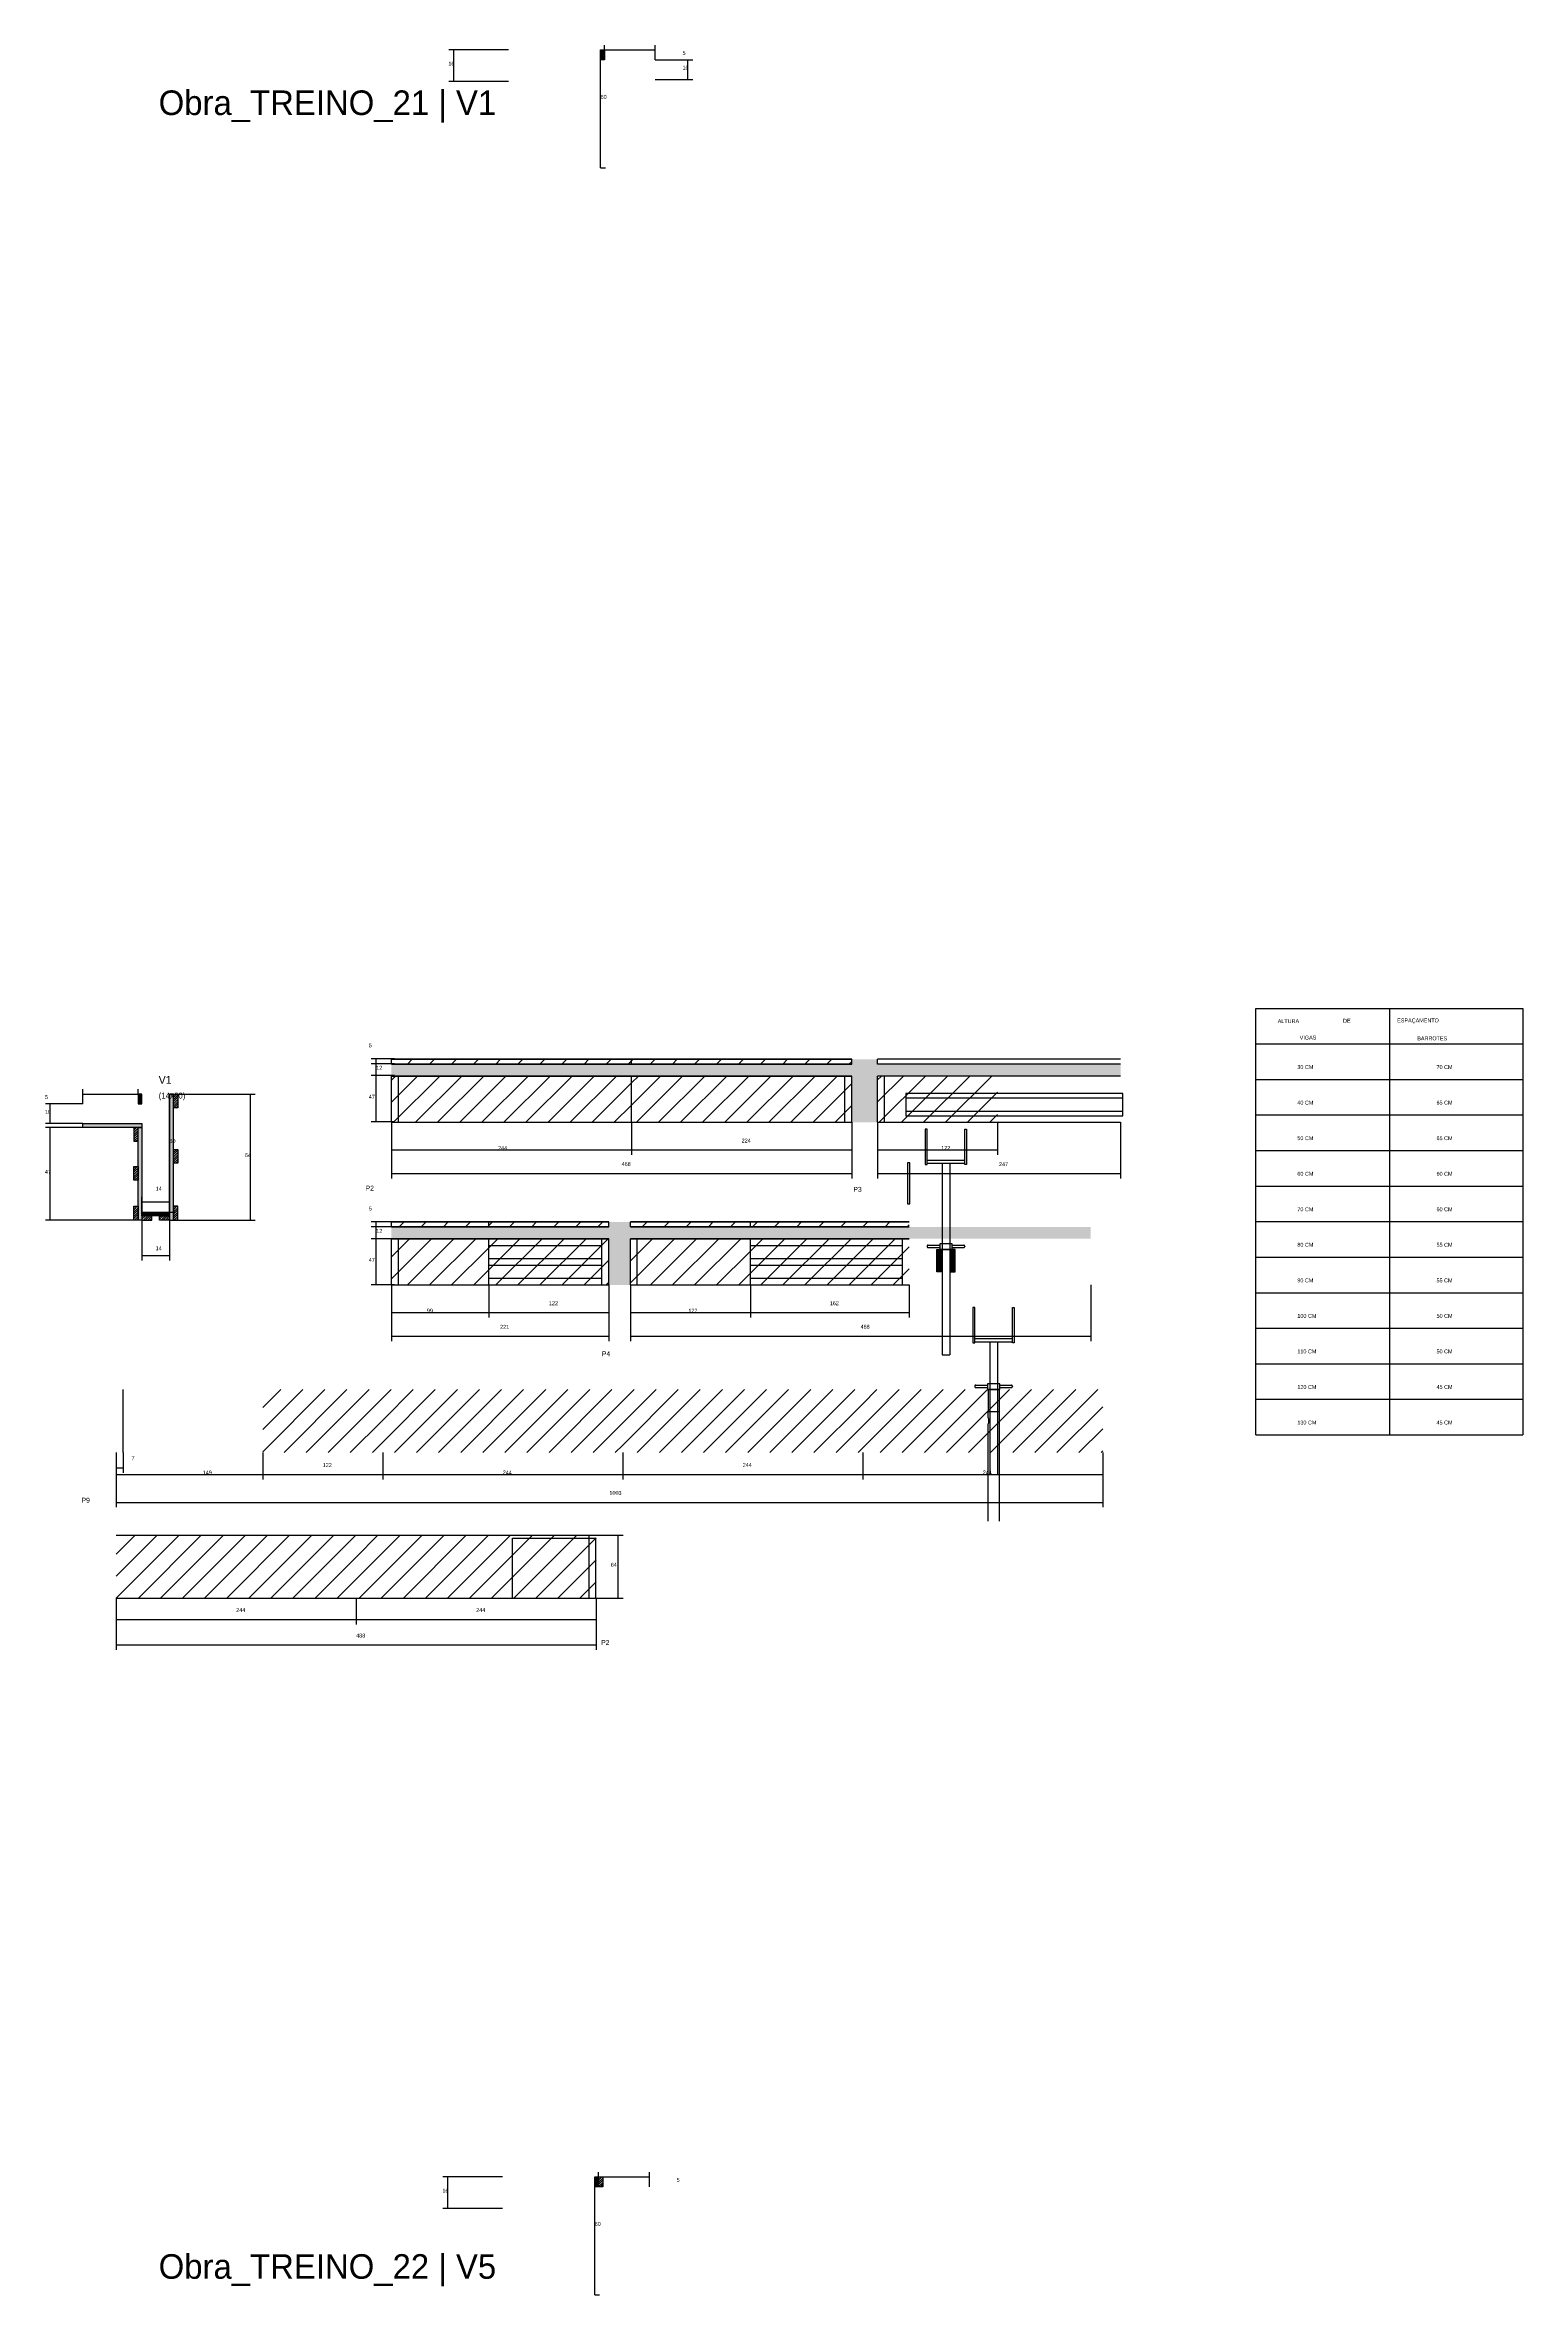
# Model space of a CAD drawing. Header units: metres. Extents: x -2848 to 22762, y -49062 to 1016.
# Drawn here: x 17484 to 18987, y -29826 to -27539 of the extents above; entities that cross this region are included whole.
import ezdxf

# ---------------------------------------------------------------- set-up
doc = ezdxf.new("R2010")
doc.units = ezdxf.units.M
for name, color, linetype in [('BARRA DE ANCORAGEM', 7, 'Continuous'), ('COTA', 4, 'Continuous'), ('Cota Seção (2x)', 4, 'Continuous'), ('Escoras', 2, 'Continuous'), ('Forcador', 251, 'Continuous'), ('GARFOS', 7, 'Continuous'), ('Hachura', 253, 'Continuous'), ('LABEL_ID', 3, 'Continuous'), ('Madeira', 126, 'Continuous'), ('NOMENCLATURA', 7, 'Continuous'), ('Painéis', 200, 'Continuous'), ('Perfil Metálico', 251, 'Continuous'), ('SARR_2.2x7', 40, 'Continuous'), ('Texto Seção', 7, 'Continuous')]:
    doc.layers.add(name, color=color, linetype=linetype)

msp = doc.modelspace()

# ---------------------------------------------------------------- hatches: boundary and pattern name
at = {"layer": 'COTA'}
h = msp.add_hatch(dxfattribs=at)
h.set_pattern_fill('AR-CONC', scale=0.03)
h.paths.add_polyline_path([(18304.7, -28634.1), (18330.9, -28634.1), (18330.9, -28587.1), (18577.9, -28587.1), (18577.9, -28575.1), (18330.9, -28575.1), (18330.9, -28570.1), (18304.7, -28570.1), (18304.7, -28575.1), (17836.7, -28575.1), (17836.7, -28587.1), (18304.7, -28587.1)])
h = msp.add_hatch(dxfattribs=at)
h.set_pattern_fill('AR-CONC', scale=0.03)
h.paths.add_polyline_path([(18057.7, -28799.5), (18079.6, -28799.5), (18079.6, -28752.5), (18363.1, -28752.5), (18547.6, -28752.5), (18547.6, -28740.5), (18363.1, -28740.5), (18079.6, -28740.5), (18079.6, -28735.5), (18057.7, -28735.5), (18057.7, -28740.5), (17836.7, -28740.5), (17836.7, -28752.5), (18057.7, -28752.5)])
at = {"layer": 'Hachura'}
h = msp.add_hatch(color=8, dxfattribs=at)
h.dxf.hatch_style = 1
h.paths.add_polyline_path([(18049.3, -27543.8), (18053.3, -27543.8), (18053.3, -27543.8), (18053.3, -27553.8), (18053.3, -27553.8), (18049.3, -27553.8), (18049.3, -27553.8), (18049.3, -27543.8)])
h = msp.add_hatch(dxfattribs=at)
h.set_pattern_fill('ANSI31', scale=5)
h.paths.add_polyline_path([(17836.7, -28570.1), (17836.7, -28575.1), (18080.7, -28575.1), (18080.7, -28570.1)])
h = msp.add_hatch(dxfattribs=at)
h.set_pattern_fill('ANSI31', scale=5)
h.paths.add_polyline_path([(18304.7, -28575.1), (18304.7, -28570.1), (18080.7, -28570.1), (18080.7, -28575.1)])
h = msp.add_hatch(dxfattribs=at)
h.set_pattern_fill('ANSI31', scale=5)
h.paths.add_polyline_path([(17836.7, -28587.1), (17836.7, -28634.1), (18080.7, -28634.1), (18080.7, -28587.1)])
h = msp.add_hatch(dxfattribs=at)
h.set_pattern_fill('ANSI31', scale=5)
h.paths.add_polyline_path([(18304.7, -28634.1), (18304.7, -28587.1), (18080.7, -28587.1), (18080.7, -28634.1)])
h = msp.add_hatch(dxfattribs=at)
h.set_pattern_fill('ANSI31', scale=5)
h.paths.add_polyline_path([(18330.9, -28587.1), (18330.9, -28634.1), (18452.9, -28634.1), (18452.9, -28587.1)])
h = msp.add_hatch(color=8, dxfattribs=at)
h.dxf.hatch_style = 1
h.paths.add_polyline_path([(17583, -28605.5), (17579, -28605.5), (17579, -28605.5), (17579, -28615.5), (17579, -28615.5), (17583, -28615.5), (17583, -28615.5), (17583, -28605.5)])
h = msp.add_hatch(color=8, dxfattribs=at)
h.dxf.hatch_style = 1
h.paths.add_polyline_path([(17615, -28605.5), (17611, -28605.5), (17611, -28605.5), (17611, -28733.5), (17611, -28733.5), (17615, -28733.5), (17615, -28733.5), (17615, -28605.5)])
h = msp.add_hatch(dxfattribs=at)
h.set_pattern_fill('ANSI31', scale=0.5)
h.paths.add_polyline_path([(17615, -28605.5), (17619.4, -28605.5), (17619.4, -28605.5), (17619.4, -28619.5), (17619.4, -28619.5), (17615, -28619.5), (17615, -28619.5), (17615, -28605.5)])
h = msp.add_hatch(color=8, dxfattribs=at)
h.dxf.hatch_style = 1
h.paths.add_polyline_path([(17523, -28639.5), (17523, -28635.5), (17523, -28635.5), (17583, -28635.5), (17583, -28635.5), (17583, -28639.5), (17583, -28639.5), (17523, -28639.5)])
h = msp.add_hatch(dxfattribs=at)
h.set_pattern_fill('ANSI31', scale=0.5)
h.paths.add_polyline_path([(17579, -28639.5), (17574.6, -28639.5), (17574.6, -28639.5), (17574.6, -28653.5), (17574.6, -28653.5), (17579, -28653.5), (17579, -28653.5), (17579, -28639.5)])
h = msp.add_hatch(color=8, dxfattribs=at)
h.dxf.hatch_style = 1
h.paths.add_polyline_path([(17579, -28639.5), (17583, -28639.5), (17583, -28639.5), (17583, -28733.5), (17583, -28733.5), (17579, -28733.5), (17579, -28733.5), (17579, -28639.5)])
h = msp.add_hatch(dxfattribs=at)
h.set_pattern_fill('ANSI31', scale=0.5)
h.paths.add_polyline_path([(17619.4, -28675.8), (17615, -28675.8), (17615, -28675.8), (17615, -28661.8), (17615, -28661.8), (17619.4, -28661.8), (17619.4, -28661.8), (17619.4, -28675.8)])
h = msp.add_hatch(dxfattribs=at)
h.set_pattern_fill('ANSI31', scale=0.5)
h.paths.add_polyline_path([(17579, -28693.1), (17574.6, -28693.1), (17574.6, -28693.1), (17574.6, -28679.1), (17574.6, -28679.1), (17579, -28679.1), (17579, -28679.1), (17579, -28693.1)])
h = msp.add_hatch(dxfattribs=at)
h.set_pattern_fill('ANSI31', scale=0.5)
h.paths.add_polyline_path([(17579, -28733.5), (17574.6, -28733.5), (17574.6, -28733.5), (17574.6, -28719.5), (17574.6, -28719.5), (17579, -28719.5), (17579, -28719.5), (17579, -28733.5)])
h = msp.add_hatch(color=8, dxfattribs=at)
h.dxf.hatch_style = 1
h.paths.add_polyline_path([(17583, -28729.1), (17583, -28725.5), (17583, -28725.5), (17611, -28725.5), (17611, -28725.5), (17611, -28729.1), (17611, -28729.1), (17583, -28729.1)])
h = msp.add_hatch(dxfattribs=at)
h.set_pattern_fill('ANSI31', scale=0.5)
h.paths.add_polyline_path([(17593, -28733.5), (17593, -28729.1), (17593, -28729.1), (17583, -28729.1), (17583, -28729.1), (17583, -28733.5), (17583, -28733.5), (17593, -28733.5)])
h = msp.add_hatch(dxfattribs=at)
h.set_pattern_fill('ANSI31', scale=0.5)
h.paths.add_polyline_path([(17601, -28733.5), (17601, -28729.1), (17601, -28729.1), (17611, -28729.1), (17611, -28729.1), (17611, -28733.5), (17611, -28733.5), (17601, -28733.5)])
h = msp.add_hatch(dxfattribs=at)
h.set_pattern_fill('ANSI31', scale=0.5)
h.paths.add_polyline_path([(17615, -28733.5), (17619.4, -28733.5), (17619.4, -28733.5), (17619.4, -28719.5), (17619.4, -28719.5), (17615, -28719.5), (17615, -28719.5), (17615, -28733.5)])
h = msp.add_hatch(dxfattribs=at)
h.set_pattern_fill('ANSI31', scale=5)
h.paths.add_polyline_path([(17935.7, -28740.5), (17935.7, -28735.5), (17836.7, -28735.5), (17836.7, -28740.5)])
h = msp.add_hatch(dxfattribs=at)
h.set_pattern_fill('ANSI31', scale=5)
h.paths.add_polyline_path([(17935.7, -28799.5), (17935.7, -28752.5), (17836.7, -28752.5), (17836.7, -28799.5)])
h = msp.add_hatch(dxfattribs=at)
h.set_pattern_fill('ANSI31', scale=5)
h.paths.add_polyline_path([(17935.7, -28735.5), (17935.7, -28740.5), (18057.7, -28740.5), (18057.7, -28735.5)])
h = msp.add_hatch(dxfattribs=at)
h.set_pattern_fill('ANSI31', scale=5)
h.paths.add_polyline_path([(17935.7, -28752.5), (17935.7, -28799.5), (18057.7, -28799.5), (18057.7, -28752.5)])
h = msp.add_hatch(dxfattribs=at)
h.set_pattern_fill('ANSI31', scale=5)
h.paths.add_polyline_path([(18201.6, -28740.5), (18201.6, -28735.5), (18079.6, -28735.5), (18079.6, -28740.5)])
h = msp.add_hatch(dxfattribs=at)
h.set_pattern_fill('ANSI31', scale=5)
h.paths.add_polyline_path([(18201.6, -28799.5), (18201.6, -28752.5), (18079.6, -28752.5), (18079.6, -28799.5)])
h = msp.add_hatch(dxfattribs=at)
h.set_pattern_fill('ANSI31', scale=5)
h.paths.add_polyline_path([(18363.1, -28740.5), (18363.1, -28735.5), (18201.6, -28735.5), (18201.6, -28740.5)])
h = msp.add_hatch(dxfattribs=at)
h.set_pattern_fill('ANSI31', scale=5)
h.paths.add_polyline_path([(18201.6, -28799.5), (18363.1, -28799.5), (18363.1, -28752.5), (18201.6, -28752.5)])
h = msp.add_hatch(dxfattribs=at)
h.set_pattern_fill('ANSI31', scale=5)
h.paths.add_polyline_path([(17705.8, -28905.9), (17705.8, -28969.9), (17827.8, -28969.9), (17827.8, -28905.9)])
h = msp.add_hatch(dxfattribs=at)
h.set_pattern_fill('ANSI31', scale=5)
h.paths.add_polyline_path([(17827.8, -28905.9), (17827.8, -28969.9), (18071.8, -28969.9), (18071.8, -28905.9)])
h = msp.add_hatch(dxfattribs=at)
h.set_pattern_fill('ANSI31', scale=5)
h.paths.add_polyline_path([(18071.8, -28905.9), (18071.8, -28969.9), (18315.8, -28969.9), (18315.8, -28905.9)])
h = msp.add_hatch(dxfattribs=at)
h.set_pattern_fill('ANSI31', scale=5)
h.paths.add_polyline_path([(18315.8, -28905.9), (18315.8, -28969.9), (18559.8, -28969.9), (18559.8, -28905.9)])
h = msp.add_hatch(dxfattribs=at)
h.set_pattern_fill('ANSI31', scale=5)
h.paths.add_polyline_path([(17800.8, -29118), (17800.8, -29054), (17556.8, -29054), (17556.8, -29118)])
h = msp.add_hatch(dxfattribs=at)
h.set_pattern_fill('ANSI31', scale=5)
h.paths.add_polyline_path([(18044.8, -29118), (18044.8, -29054), (17800.8, -29054), (17800.8, -29118)])
h = msp.add_hatch(color=8, dxfattribs=at)
h.dxf.hatch_style = 1
h.paths.add_polyline_path([(18043.3, -29706.5), (18047.3, -29706.5), (18047.3, -29706.5), (18047.3, -29716.5), (18047.3, -29716.5), (18043.3, -29716.5), (18043.3, -29716.5), (18043.3, -29706.5)])
h = msp.add_hatch(dxfattribs=at)
h.set_pattern_fill('ANSI31', scale=0.5)
h.paths.add_polyline_path([(18047.3, -29706.5), (18051.7, -29706.5), (18051.7, -29706.5), (18051.7, -29716.5), (18051.7, -29716.5), (18047.3, -29716.5), (18047.3, -29716.5), (18047.3, -29706.5)])
at = {"layer": 'Perfil Metálico'}
h = msp.add_hatch(color=8, dxfattribs=at)
h.dxf.hatch_style = 1
h.paths.add_polyline_path([(18391, -28786.2), (18395.5, -28786.2), (18395.5, -28763.4), (18391, -28763.4)])
h = msp.add_hatch(color=8, dxfattribs=at)
h.dxf.hatch_style = 1
h.paths.add_polyline_path([(18405.3, -28786.2), (18409.8, -28786.2), (18409.8, -28763.4), (18405.3, -28763.4)])

# ---------------------------------------------------------------- linework, layer by layer
at = {"layer": 'BARRA DE ANCORAGEM'}
msp.add_lwpolyline([(18363.6, -28717), (18363.6, -28675.4), (18361.2, -28675.4), (18361.2, -28717)], close=True, dxfattribs=at)
at = {"layer": 'COTA'}
for p, q in [((17955.7, -27543.8), (17895, -27543.8)), ((17900, -27575.8), (17900, -27543.8)), ((18053.3, -27543.8), (18053.3, -27538.8)), ((18053.3, -27543.8), (18104.9, -27543.8)), ((18104.9, -27553.8), (18104.9, -27538.8)), ((18104.9, -27553.8), (18143.1, -27553.8)), ((18138.1, -27573.8), (18138.1, -27553.8)), ((17955.7, -27575.8), (17895, -27575.8)), ((18104.9, -27573.8), (18143.1, -27573.8)), ((17839.9, -28569.7), (17816.2, -28569.7)), ((17821.2, -28574.7), (17821.2, -28569.7)), ((17839.9, -28574.7), (17816.2, -28574.7)), ((17839.9, -28574.7), (17816.2, -28574.7)), ((17839.9, -28586.7), (17816.2, -28586.7)), ((17839.9, -28586.7), (17816.2, -28586.7)), ((17821.2, -28586.7), (17821.2, -28574.7)), ((17821.2, -28633.7), (17821.2, -28586.7)), ((17523, -28615.5), (17484.8, -28615.5)), ((17489.8, -28635.5), (17489.8, -28615.5)), ((17523, -28615.5), (17523, -28600.5)), ((17523, -28605.5), (17579, -28605.5)), ((17579, -28605.5), (17579, -28600.5)), ((17615, -28605.5), (17698.2, -28605.5)), ((17693.2, -28733.5), (17693.2, -28605.5)), ((17523, -28635.5), (17484.8, -28635.5)), ((17523, -28639.5), (17484.8, -28639.5)), ((17489.8, -28733.5), (17489.8, -28639.5)), ((17839.9, -28633.7), (17816.2, -28633.7)), ((17836.7, -28634.1), (17836.7, -28667.3)), ((17836.7, -28634.1), (17836.7, -28691.2)), ((18080.7, -28634.1), (18080.7, -28667.3)), ((18080.7, -28634.1), (18080.7, -28667.3)), ((18304.7, -28634.1), (18304.7, -28667.3)), ((18304.7, -28634.1), (18304.7, -28691.2)), ((18330.9, -28634.1), (18330.9, -28667.3)), ((18330.9, -28634.1), (18330.9, -28691.2)), ((18452.9, -28634.1), (18452.9, -28667.3)), ((18577.9, -28634.1), (18577.9, -28691.2)), ((17836.7, -28662.3), (18080.7, -28662.3)), ((18080.7, -28662.3), (18304.7, -28662.3)), ((18330.9, -28662.3), (18452.9, -28662.3)), ((17836.7, -28686.2), (18304.7, -28686.2)), ((18330.9, -28686.2), (18577.9, -28686.2)), ((17574.6, -28733.5), (17484.8, -28733.5)), ((17583, -28733.5), (17583, -28774.7)), ((17611, -28733.5), (17611, -28774.7)), ((17619.4, -28733.5), (17698.2, -28733.5)), ((17839.9, -28735.5), (17816.2, -28735.5)), ((17839.9, -28740.5), (17816.2, -28740.5)), ((17839.9, -28740.5), (17816.2, -28740.5)), ((17839.9, -28752.5), (17816.2, -28752.5)), ((17839.9, -28752.5), (17816.2, -28752.5)), ((17821.2, -28740.5), (17821.2, -28735.5)), ((17821.2, -28752.5), (17821.2, -28740.5)), ((17821.2, -28799.5), (17821.2, -28752.5)), ((17583, -28769.7), (17611, -28769.7)), ((17839.9, -28799.5), (17816.2, -28799.5)), ((17836.7, -28799.5), (17836.7, -28832.7)), ((17836.7, -28799.5), (17836.7, -28856.6)), ((17935.7, -28799.5), (17935.7, -28832.7)), ((17935.7, -28799.5), (17935.7, -28832.7)), ((18057.7, -28799.5), (18057.7, -28832.7)), ((18057.7, -28799.5), (18057.7, -28856.6)), ((18079.6, -28799.5), (18079.6, -28832.7)), ((18079.6, -28799.5), (18079.6, -28856.6)), ((18201.6, -28799.5), (18201.6, -28832.7)), ((18201.6, -28799.5), (18201.6, -28832.7)), ((18363.1, -28799.5), (18363.1, -28832.7)), ((18547.6, -28799.5), (18547.6, -28856.6)), ((17836.7, -28827.7), (17935.7, -28827.7)), ((17935.7, -28827.7), (18057.7, -28827.7)), ((18079.6, -28827.7), (18201.6, -28827.7)), ((18201.6, -28827.7), (18363.1, -28827.7)), ((17836.7, -28851.6), (18057.7, -28851.6)), ((18079.6, -28851.6), (18547.6, -28851.6)), ((17556.8, -28969.9), (17556.8, -28997.2)), ((17556.8, -28969.9), (17556.8, -29025.6)), ((17556.8, -28969.9), (17556.8, -28990.4)), ((17563.8, -28969.9), (17563.8, -28990.4)), ((17705.8, -28969.9), (17705.8, -28997.2)), ((17705.8, -28969.9), (17705.8, -28997.2)), ((17827.8, -28969.9), (17827.8, -28997.2)), ((17827.8, -28969.9), (17827.8, -28997.2)), ((18071.8, -28969.9), (18071.8, -28997.2)), ((18071.8, -28969.9), (18071.8, -28997.2)), ((18315.8, -28969.9), (18315.8, -28997.2)), ((18315.8, -28969.9), (18315.8, -28997.2)), ((18559.8, -28969.9), (18559.8, -28997.2)), ((18559.8, -28969.9), (18559.8, -29025.6)), ((17556.8, -28985.4), (17563.8, -28985.4)), ((17556.8, -28992.2), (17705.8, -28992.2)), ((17705.8, -28992.2), (17827.8, -28992.2)), ((17827.8, -28992.2), (18071.8, -28992.2)), ((18071.8, -28992.2), (18315.8, -28992.2)), ((18315.8, -28992.2), (18559.8, -28992.2)), ((17556.8, -29020.6), (18559.8, -29020.6)), ((18044.8, -29054), (18072.2, -29054)), ((18067.2, -29118), (18067.2, -29054)), ((17556.8, -29118), (17556.8, -29144.7)), ((17556.8, -29118), (17556.8, -29170.6)), ((17800.8, -29118), (17800.8, -29144.7)), ((17800.8, -29118), (17800.8, -29144.7)), ((18044.8, -29118), (18044.8, -29144.7)), ((18044.8, -29118), (18072.2, -29118)), ((18044.8, -29118), (18044.8, -29170.6)), ((17556.8, -29139.7), (17800.8, -29139.7)), ((17800.8, -29139.7), (18044.8, -29139.7)), ((17556.8, -29165.6), (18044.8, -29165.6)), ((17949.7, -29706.5), (17889, -29706.5)), ((17894, -29738.5), (17894, -29706.5)), ((18047.3, -29706.5), (18047.3, -29701.5)), ((18047.3, -29706.5), (18098.9, -29706.5)), ((18098.9, -29716.5), (18098.9, -29701.5)), ((17949.7, -29738.5), (17889, -29738.5))]:
    msp.add_line(p, q, dxfattribs=at)
at = {"layer": 'Cota Seção (2x)'}
for p, q in [((18049.3, -27663.8), (18049.3, -27543.8)), ((18049.3, -27543.8), (18054.3, -27543.8)), ((18049.3, -27663.8), (18054.3, -27663.8)), ((17611, -28725.5), (17611, -28605.5)), ((17611, -28605.5), (17616, -28605.5)), ((17583, -28725.5), (17583, -28710.1)), ((17611, -28725.5), (17611, -28710.1)), ((17583, -28715.1), (17611, -28715.1)), ((17611, -28725.5), (17616, -28725.5)), ((18043.3, -29826.5), (18043.3, -29706.5)), ((18043.3, -29706.5), (18048.3, -29706.5)), ((18043.3, -29826.5), (18048.3, -29826.5))]:
    msp.add_line(p, q, dxfattribs=at)
at = {"layer": 'Escoras'}
for p, q in [((18406, -28763.4), (18394.8, -28763.4)), ((18454.5, -28905.8), (18443.2, -28905.8)), ((18443.2, -28905.8), (18443.2, -28928.3)), ((18454.5, -28905.8), (18454.5, -29039.8)), ((18443.2, -28928.3), (18454.5, -28928.3)), ((18443.2, -28933.9), (18443.2, -28928.3)), ((18443.5, -28934.5), (18443.2, -28933.9)), ((18443.7, -28935.1), (18443.5, -28934.5)), ((18443.9, -28935.7), (18443.7, -28935.1)), ((18444, -28936.4), (18443.9, -28935.7)), ((18443.9, -28939.7), (18444, -28939)), ((18444.1, -28937), (18444, -28936.4)), ((18444, -28939), (18444.1, -28938.4)), ((18444.1, -28937.7), (18444.1, -28937)), ((18444.1, -28938.4), (18444.1, -28937.7)), ((18443.2, -28941.5), (18443.5, -28940.9)), ((18443.2, -29039.8), (18443.2, -28941.5)), ((18443.5, -28940.9), (18443.7, -28940.3)), ((18443.7, -28940.3), (18443.9, -28939.7))]:
    msp.add_line(p, q, dxfattribs=at)
at = {"layer": 'Forcador'}
for p, q in [((18381.3, -28672.5), (18419.5, -28672.5)), ((18381.3, -28675.7), (18419.5, -28675.7)), ((18396.5, -28675.7), (18396.5, -28786.2)), ((18404.3, -28675.7), (18404.3, -28786.2)), ((18381.4, -28759.5), (18381.3, -28759.6)), ((18381.3, -28759.6), (18381.3, -28759.8)), ((18381.3, -28759.8), (18381.3, -28759.9)), ((18381.3, -28759.9), (18381.3, -28760)), ((18381.3, -28760), (18381.3, -28760.5)), ((18381.3, -28760.5), (18381.3, -28760.6)), ((18381.3, -28760.6), (18381.3, -28760.7)), ((18381.3, -28760.7), (18381.3, -28760.9)), ((18381.3, -28760.9), (18381.4, -28761)), ((18381.5, -28759.4), (18381.4, -28759.5)), ((18381.4, -28761), (18381.5, -28761.1)), ((18381.6, -28759.3), (18381.5, -28759.4)), ((18381.5, -28761.1), (18381.6, -28761.2)), ((18381.7, -28759.2), (18381.6, -28759.3)), ((18381.6, -28761.2), (18381.7, -28761.3)), ((18381.8, -28759.1), (18381.7, -28759.2)), ((18381.7, -28761.3), (18381.8, -28761.4)), ((18381.9, -28759.1), (18381.8, -28759.1)), ((18381.8, -28761.4), (18381.9, -28761.4)), ((18382, -28759), (18381.9, -28759.1)), ((18381.9, -28761.4), (18382, -28761.5)), ((18382.1, -28759), (18382, -28759)), ((18382, -28761.5), (18382.1, -28761.5)), ((18382.3, -28759), (18382.1, -28759)), ((18382.1, -28761.5), (18382.3, -28761.5)), ((18382.3, -28759), (18394.1, -28759)), ((18382.3, -28761.5), (18394.1, -28761.5)), ((18406.7, -28759), (18418.5, -28759)), ((18406.7, -28761.5), (18418.5, -28761.5)), ((18418.6, -28759), (18418.5, -28759)), ((18418.5, -28761.5), (18418.6, -28761.5)), ((18418.8, -28759), (18418.6, -28759)), ((18418.6, -28761.5), (18418.8, -28761.5)), ((18418.9, -28759.1), (18418.8, -28759)), ((18418.8, -28761.5), (18418.9, -28761.4)), ((18419, -28759.1), (18418.9, -28759.1)), ((18418.9, -28761.4), (18419, -28761.4)), ((18419.1, -28759.2), (18419, -28759.1)), ((18419, -28761.4), (18419.1, -28761.3)), ((18419.2, -28759.3), (18419.1, -28759.2)), ((18419.1, -28761.3), (18419.2, -28761.2)), ((18419.3, -28759.4), (18419.2, -28759.3)), ((18419.2, -28761.2), (18419.3, -28761.1)), ((18419.4, -28759.5), (18419.3, -28759.4)), ((18419.3, -28761.1), (18419.4, -28761)), ((18419.4, -28759.6), (18419.4, -28759.5)), ((18419.5, -28759.8), (18419.4, -28759.6)), ((18419.4, -28760.9), (18419.5, -28760.7)), ((18419.4, -28761), (18419.4, -28760.9)), ((18419.5, -28759.9), (18419.5, -28759.8)), ((18419.5, -28760), (18419.5, -28759.9)), ((18419.5, -28760), (18419.5, -28760.5)), ((18419.5, -28760.6), (18419.5, -28760.5)), ((18419.5, -28760.7), (18419.5, -28760.6)), ((18396.5, -28786.2), (18396.5, -28809)), ((18404.3, -28786.2), (18404.3, -28809)), ((18396.5, -28809), (18396.5, -28870.7)), ((18404.3, -28809), (18404.3, -28870.7)), ((18396.5, -28870.7), (18404.3, -28870.7)), ((18429.7, -28854), (18468, -28854)), ((18429.7, -28857.2), (18468, -28857.2)), ((18444.9, -28857.2), (18444.9, -28992.2)), ((18452.8, -28857.2), (18452.8, -28992.2)), ((18429.8, -28902.1), (18429.7, -28902.2)), ((18429.7, -28902.2), (18429.7, -28902.4)), ((18429.7, -28902.4), (18429.7, -28902.8)), ((18429.7, -28902.8), (18429.7, -28903)), ((18429.7, -28903), (18429.8, -28903.1)), ((18429.9, -28901.9), (18429.8, -28902)), ((18429.8, -28902), (18429.8, -28902.1)), ((18429.8, -28903.1), (18429.8, -28903.2)), ((18429.8, -28903.2), (18429.9, -28903.3)), ((18430, -28901.7), (18429.9, -28901.8)), ((18429.9, -28901.8), (18429.9, -28901.9)), ((18429.9, -28903.3), (18429.9, -28903.4)), ((18429.9, -28903.4), (18430, -28903.5)), ((18430.1, -28901.6), (18430, -28901.7)), ((18430, -28903.5), (18430.1, -28903.6)), ((18430.2, -28901.5), (18430.1, -28901.6)), ((18430.1, -28903.6), (18430.2, -28903.7)), ((18430.3, -28901.4), (18430.2, -28901.5)), ((18430.2, -28903.7), (18430.3, -28903.8)), ((18430.5, -28901.4), (18430.3, -28901.4)), ((18430.3, -28903.8), (18430.5, -28903.8)), ((18430.6, -28901.4), (18430.5, -28901.4)), ((18430.5, -28903.8), (18430.6, -28903.8)), ((18430.7, -28901.4), (18430.6, -28901.4)), ((18430.6, -28903.8), (18430.7, -28903.8)), ((18430.7, -28901.4), (18442.5, -28901.4)), ((18430.7, -28903.8), (18442.5, -28903.8)), ((18455.1, -28901.4), (18467, -28901.4)), ((18455.1, -28903.8), (18467, -28903.8)), ((18467.1, -28901.4), (18467, -28901.4)), ((18467, -28903.8), (18467.1, -28903.8)), ((18467.2, -28901.4), (18467.1, -28901.4)), ((18467.1, -28903.8), (18467.2, -28903.8)), ((18467.3, -28901.4), (18467.2, -28901.4)), ((18467.2, -28903.8), (18467.3, -28903.8)), ((18467.5, -28901.5), (18467.3, -28901.4)), ((18467.3, -28903.8), (18467.5, -28903.7)), ((18467.6, -28901.6), (18467.5, -28901.5)), ((18467.5, -28903.7), (18467.6, -28903.6)), ((18467.7, -28901.7), (18467.6, -28901.6)), ((18467.6, -28903.6), (18467.7, -28903.5)), ((18467.8, -28901.8), (18467.7, -28901.7)), ((18467.7, -28903.5), (18467.8, -28903.4)), ((18467.8, -28901.9), (18467.8, -28901.8)), ((18467.9, -28902), (18467.8, -28901.9)), ((18467.8, -28903.3), (18467.9, -28903.2)), ((18467.8, -28903.4), (18467.8, -28903.3)), ((18467.9, -28902.1), (18467.9, -28902)), ((18468, -28902.2), (18467.9, -28902.1)), ((18467.9, -28903.1), (18468, -28903)), ((18467.9, -28903.2), (18467.9, -28903.1)), ((18468, -28902.4), (18468, -28902.2)), ((18468, -28902.4), (18468, -28902.8)), ((18468, -28903), (18468, -28902.8)), ((18444.9, -28992.2), (18452.8, -28992.2))]:
    msp.add_line(p, q, dxfattribs=at)
for points in [[(18379.4, -28641), (18379.4, -28677), (18381.3, -28677), (18381.3, -28641)], [(18421.4, -28641), (18421.4, -28677), (18419.5, -28677), (18419.5, -28641)], [(18394.1, -28757.6), (18394.1, -28763.4), (18406.7, -28763.4), (18406.7, -28757.6)], [(18427.8, -28822.5), (18427.8, -28858.5), (18429.7, -28858.5), (18429.7, -28822.5)], [(18469.9, -28822.5), (18469.9, -28858.5), (18468, -28858.5), (18468, -28822.5)], [(18442.5, -28899.9), (18442.5, -28905.8), (18455.1, -28905.8), (18455.1, -28899.9)]]:
    msp.add_lwpolyline(points, close=True, dxfattribs=at)
at = {"layer": 'GARFOS'}
for p, q in [((18715.5, -28951.9), (18715.5, -28518.3)), ((18715.5, -28518.3), (18987.1, -28518.3)), ((18851.3, -28518.3), (18851.3, -28951.9)), ((18987.1, -28518.3), (18987.1, -28951.9)), ((18715.5, -28554.4), (18987.1, -28554.4)), ((18715.5, -28554.4), (18987.1, -28554.4)), ((18715.5, -28590.6), (18987.1, -28590.6)), ((18715.5, -28626.7), (18987.1, -28626.7)), ((18715.5, -28662.9), (18987.1, -28662.9)), ((18715.5, -28699), (18987.1, -28699)), ((18715.5, -28735.1), (18987.1, -28735.1)), ((18715.5, -28771.3), (18987.1, -28771.3)), ((18715.5, -28807.4), (18987.1, -28807.4)), ((18715.5, -28843.5), (18987.1, -28843.5)), ((18715.5, -28879.7), (18987.1, -28879.7)), ((18715.5, -28915.8), (18987.1, -28915.8)), ((18715.5, -28951.9), (18987.1, -28951.9))]:
    msp.add_line(p, q, dxfattribs=at)
at = {"layer": 'Madeira'}
for points in [[(17615, -28605.5), (17619.4, -28605.5), (17619.4, -28619.5), (17615, -28619.5)], [(17579, -28639.5), (17574.6, -28639.5), (17574.6, -28653.5), (17579, -28653.5)], [(17619.4, -28675.8), (17615, -28675.8), (17615, -28661.8), (17619.4, -28661.8)], [(17579, -28693.1), (17574.6, -28693.1), (17574.6, -28679.1), (17579, -28679.1)], [(17579, -28733.5), (17574.6, -28733.5), (17574.6, -28719.5), (17579, -28719.5)], [(17593, -28733.5), (17593, -28729.1), (17583, -28729.1), (17583, -28733.5)], [(17601, -28733.5), (17601, -28729.1), (17611, -28729.1), (17611, -28733.5)], [(17615, -28733.5), (17619.4, -28733.5), (17619.4, -28719.5), (17615, -28719.5)], [(18047.3, -29706.5), (18051.7, -29706.5), (18051.7, -29716.5), (18047.3, -29716.5)]]:
    msp.add_lwpolyline(points, close=True, dxfattribs=at)
at = {"layer": 'Painéis'}
for p, q in [((17836.7, -28570.1), (18304.7, -28570.1)), ((17836.7, -28575.1), (17836.7, -28570.1)), ((18080.7, -28575.1), (18080.7, -28570.1)), ((18304.7, -28575.1), (18304.7, -28570.1)), ((18330.9, -28575.1), (18330.9, -28570.1)), ((17836.7, -28575.1), (18304.7, -28575.1)), ((17836.7, -28587.1), (18304.7, -28587.1)), ((17836.7, -28634.1), (17836.7, -28587.1)), ((18080.7, -28634.1), (18080.7, -28587.1)), ((18304.7, -28634.1), (18304.7, -28587.1)), ((18330.9, -28634.1), (18330.9, -28587.1)), ((17523, -28635.5), (17583, -28635.5)), ((17836.7, -28634.1), (18304.7, -28634.1)), ((17583, -28725.5), (17611, -28725.5)), ((17836.7, -28735.5), (18057.7, -28735.5)), ((17836.7, -28740.5), (17836.7, -28735.5)), ((17836.7, -28740.5), (18057.7, -28740.5)), ((17836.7, -28752.5), (18057.7, -28752.5)), ((17836.7, -28799.5), (17836.7, -28752.5)), ((17935.7, -28740.5), (17935.7, -28735.5)), ((17935.7, -28799.5), (17935.7, -28752.5)), ((18057.7, -28740.5), (18057.7, -28735.5)), ((18057.7, -28799.5), (18057.7, -28752.5)), ((18079.6, -28735.5), (18363.1, -28735.5)), ((18079.6, -28740.5), (18079.6, -28735.5)), ((18079.6, -28740.5), (18363.1, -28740.5)), ((18079.6, -28752.5), (18363.1, -28752.5)), ((18079.6, -28799.5), (18079.6, -28752.5)), ((18201.6, -28740.5), (18201.6, -28735.5)), ((18201.6, -28799.5), (18201.6, -28752.5)), ((17836.7, -28799.5), (18057.7, -28799.5)), ((18079.6, -28799.5), (18363.1, -28799.5)), ((17556.8, -29054), (18044.8, -29054)), ((17959.6, -29057), (18044.4, -29057)), ((17959.6, -29118), (17959.6, -29057)), ((18044.4, -29118), (18044.4, -29057)), ((17556.8, -29118), (18044.8, -29118)), ((17959.6, -29118), (18044.4, -29118))]:
    msp.add_line(p, q, dxfattribs=at)
for points in [[(18049.3, -27543.8), (18053.3, -27543.8), (18053.3, -27553.8), (18049.3, -27553.8)], [(17583, -28605.5), (17579, -28605.5), (17579, -28615.5), (17583, -28615.5)], [(17615, -28605.5), (17611, -28605.5), (17611, -28733.5), (17615, -28733.5)], [(17523, -28639.5), (17523, -28635.5), (17583, -28635.5), (17583, -28639.5)], [(17579, -28639.5), (17583, -28639.5), (17583, -28733.5), (17579, -28733.5)], [(17583, -28729.1), (17583, -28725.5), (17611, -28725.5), (17611, -28729.1)], [(18043.3, -29706.5), (18047.3, -29706.5), (18047.3, -29716.5), (18043.3, -29716.5)]]:
    msp.add_lwpolyline(points, close=True, dxfattribs=at)
for points in [[(18304.7, -28570.1), (17836.7, -28570.1)], [(18577.9, -28570.1), (18330.9, -28570.1)], [(18304.7, -28575.1), (17836.7, -28575.1)], [(18304.7, -28587.1), (17836.7, -28587.1)], [(18577.9, -28575.1), (18330.9, -28575.1)], [(18577.9, -28587.1), (18330.9, -28587.1)], [(17836.7, -28634.1), (18304.7, -28634.1)], [(18330.9, -28634.1), (18577.9, -28634.1)], [(18057.7, -28735.5), (17836.7, -28735.5)], [(18057.7, -28740.5), (17836.7, -28740.5)], [(18057.7, -28752.5), (17836.7, -28752.5)], [(18363.1, -28735.5), (18079.6, -28735.5)], [(18363.1, -28740.5), (18079.6, -28740.5)], [(18363.1, -28752.5), (18079.6, -28752.5)], [(17836.7, -28799.5), (18057.7, -28799.5)], [(18079.6, -28799.5), (18363.1, -28799.5)]]:
    msp.add_lwpolyline(points, dxfattribs=at)
at = {"layer": 'Perfil Metálico'}
for p, q in [((18359.6, -28609.2), (18580.1, -28609.2)), ((18359.6, -28623), (18580.1, -28623))]:
    msp.add_line(p, q, dxfattribs=at)
for points in [[(18359.6, -28627.5), (18580.1, -28627.5), (18580.1, -28604.7), (18359.6, -28604.7)], [(18395.5, -28786.2), (18391, -28786.2), (18391, -28763.4), (18395.5, -28763.4)], [(18405.3, -28786.2), (18409.8, -28786.2), (18409.8, -28763.4), (18405.3, -28763.4)]]:
    msp.add_lwpolyline(points, close=True, dxfattribs=at)
at = {"layer": 'SARR_2.2x7'}
for p, q in [((17843.7, -28634.1), (17843.7, -28587.1)), ((18297.7, -28634.1), (18297.7, -28587.1)), ((18337.9, -28634.1), (18337.9, -28587.1)), ((17843.7, -28799.5), (17843.7, -28752.5)), ((18050.7, -28799.5), (18050.7, -28752.5)), ((18086.6, -28799.5), (18086.6, -28752.5)), ((18356.1, -28799.5), (18356.1, -28752.5)), ((17935.7, -28759.5), (18050.7, -28759.5)), ((17935.7, -28772.5), (18050.7, -28772.5)), ((18201.6, -28759.5), (18356.1, -28759.5)), ((18201.6, -28772.5), (18356.1, -28772.5)), ((17935.7, -28779.5), (18050.7, -28779.5)), ((17935.7, -28792.5), (18050.7, -28792.5)), ((18201.6, -28779.5), (18356.1, -28779.5)), ((18201.6, -28792.5), (18356.1, -28792.5)), ((17563.8, -28969.9), (17563.8, -28905.9)), ((18037.8, -29118), (18037.8, -29054))]:
    msp.add_line(p, q, dxfattribs=at)

# ---------------------------------------------------------------- texts
at = {"layer": 'COTA'}
for s, p in [('16', (17894.5, -27559.8)), ('5', (18132.6, -27548.8)), ('10', (18132.6, -27563.8)), ('5', (17813.6, -28557.9)), ('12', (17821.2, -28580.7)), ('5', (17484.3, -28610.5)), ('47', (17813.6, -28610.2)), ('10', (17484.3, -28625.5)), ('244', (17945.1, -28662.3)), ('224', (18192.7, -28654.7)), ('122', (18395.6, -28662.3)), ('47', (17484.3, -28686.5)), ('64', (17687.7, -28669.5)), ('468', (18070.7, -28678.6)), ('247', (18454.4, -28678.7)), ('5', (17813.6, -28723.8)), ('12', (17821.2, -28746.5)), ('14', (17597, -28764.2)), ('47', (17813.6, -28776)), ('99', (17872.6, -28827.7)), ('122', (17996.7, -28820.1)), ('122', (18138.5, -28827.7)), ('162', (18282.3, -28820.1)), ('221', (17947.2, -28844.1)), ('468', (18313.6, -28844)), ('7', (17572.4, -28977.8)), ('122', (17766.8, -28984.6)), ('244', (18193.8, -28984.6)), ('149', (17644.8, -28992.2)), ('244', (17949.8, -28992.2)), ('244', (18437.8, -28992.2)), ('1003', (18058.3, -29012.9)), ('64', (18059.6, -29086)), ('244', (17678.8, -29132.1)), ('244', (17922.8, -29132.1)), ('488', (17800.8, -29158)), ('5', (18126.6, -29711.5)), ('16', (17888.5, -29722.5))]:
    msp.add_text(s, height=4, dxfattribs=at).set_placement(p)
at = {"layer": 'Cota Seção (2x)'}
for s, p in [('60', (18049.3, -27593.5)), ('60', (17611, -28655.2)), ('14', (17597, -28703.6)), ('60', (18043.3, -29756.2))]:
    msp.add_text(s, height=4, dxfattribs=at).set_placement(p)
at = {"layer": 'GARFOS'}
for s, p in [('ALTURA   ', (18737.7, -28533.3)), ('VIGAS', (18760.1, -28550)), ('DE', (18804.1, -28532.9)), ('ESPAÇAMENTO', (18859.2, -28532.6)), ('BARROTES', (18879.6, -28550.8)), ('30 CM', (18757.7, -28580)), ('70 CM', (18899.2, -28580)), ('40 CM', (18757.7, -28616.2)), ('65 CM', (18899.2, -28616.2)), ('50 CM', (18757.7, -28652.3)), ('65 CM', (18899.2, -28652.3)), ('60 CM', (18757.7, -28688.5)), ('60 CM', (18899.2, -28688.5)), ('70 CM', (18757.7, -28724.6)), ('60 CM', (18899.2, -28724.6)), ('80 CM', (18757.7, -28760.7)), ('55 CM', (18899.2, -28760.7)), ('90 CM', (18757.7, -28796.9)), ('55 CM', (18899.2, -28796.9)), ('100 CM', (18757.7, -28833)), ('50 CM', (18899.2, -28833)), ('110 CM', (18757.7, -28869.1)), ('50 CM', (18899.2, -28869.1)), ('120 CM', (18757.7, -28905.3)), ('45 CM', (18899.2, -28905.3)), ('130 CM', (18757.7, -28941.4)), ('45 CM', (18899.2, -28941.4))]:
    msp.add_text(s, height=4, dxfattribs=at).set_placement(p)
at = {"layer": 'LABEL_ID'}
for s, p in [('Obra_TREINO_21 | V1', (17600, -27610)), ('Obra_TREINO_22 | V5', (17600, -29810))]:
    msp.add_text(s, height=25, dxfattribs=at).set_placement(p)
at = {"layer": 'NOMENCLATURA'}
for s, p in [('P2', (17810.4, -28703.6)), ('P3', (18306.3, -28704.8)), ('P4', (18050.6, -28872)), ('P9', (17521.6, -29020.9)), ('P2', (18049.9, -29165.6))]:
    msp.add_text(s, height=5, dxfattribs=at).set_placement(p)
at = {"layer": 'Texto Seção'}
for s, height, p in [('V1', 8, (17600, -28595)), ('(14x60)', 6, (17600, -28610))]:
    msp.add_text(s, height=height, dxfattribs=at).set_placement(p)

doc.saveas('drawing.dxf')
